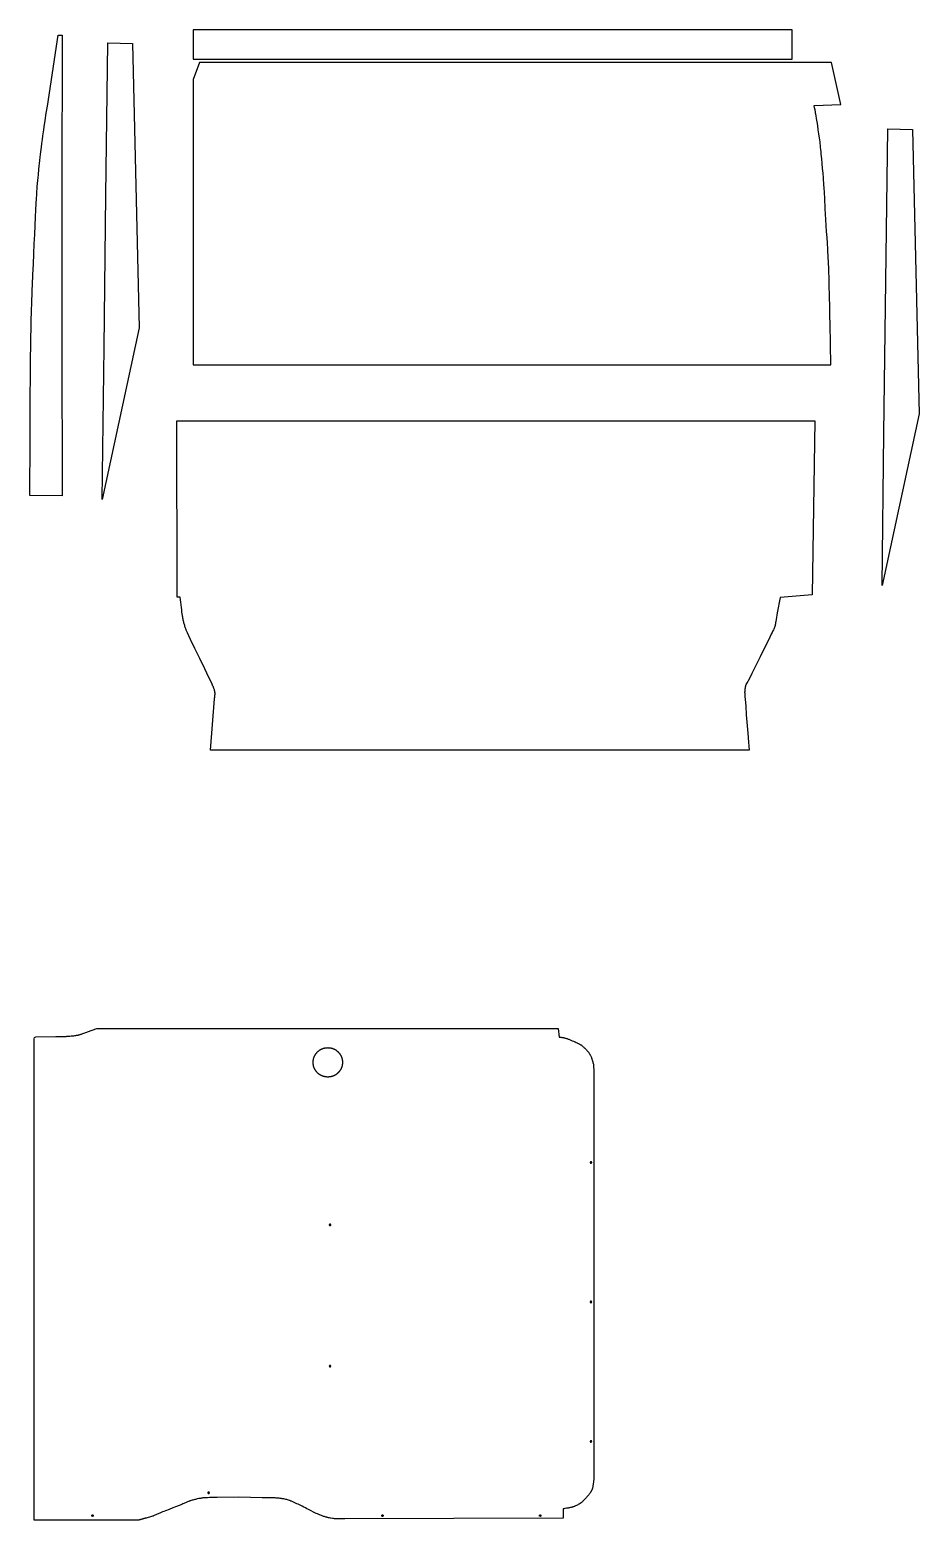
# Model space of a CAD drawing. Extents: x 51 to 7825, y -8 to 7597.
# Drawn here: x 4328 to 6752, y 3286 to 7347 of the extents above; entities that cross this region are included whole.
import ezdxf

# ---------------------------------------------------------------- set-up
doc = ezdxf.new("R2010")
doc.units = 0
doc.layers.add('Default Layer', color=1, linetype='CONTINUOUS')

msp = doc.modelspace()

# ---------------------------------------------------------------- linework, layer by layer
at = {"layer": 'Default Layer'}
for points in [[(4376.1, 7139.1), (4405.1, 7332.7), (4416, 7332.7), (4415.8, 6912.5), (4415.9, 6494.8), (4416, 6077), (4328.2, 6078.2), (4328.4, 6108.1), (4328.6, 6138.8), (4328.8, 6170), (4328.9, 6201.6), (4329.2, 6265.5), (4329.3, 6297.3), (4329.4, 6328.8), (4329.6, 6359.9), (4329.8, 6390.3), (4330, 6420), (4330.2, 6434.4), (4330.3, 6448.6), (4330.5, 6462.5), (4330.6, 6476.1), (4330.8, 6489.4), (4331, 6502.3), (4331.2, 6514.9), (4331.5, 6527), (4331.7, 6538.8), (4332, 6550.1), (4332.3, 6561.4), (4332.7, 6573.3), (4333.1, 6585.6), (4333.5, 6598.3), (4334, 6611.4), (4334.4, 6624.8), (4335, 6638.4), (4335.5, 6652.3), (4336.7, 6680.3), (4337.9, 6708.5), (4339.1, 6736.4), (4340.4, 6763.5), (4341.6, 6789.6), (4342.8, 6814), (4343.9, 6836.5), (4344.9, 6856.6), (4345.8, 6873.8), (4346.5, 6887.8), (4347.1, 6898.1), (4347.5, 6904.2), (4347.8, 6908.2), (4348, 6912.2), (4348.7, 6920.2), (4349.4, 6928.2), (4350.1, 6936.3), (4350.8, 6944.2), (4351.6, 6952.1), (4353.2, 6967.4), (4354, 6975.1), (4354.8, 6983.2), (4355.7, 6991.4), (4356.6, 6999.6), (4357.5, 7007.4), (4358.4, 7014.8), (4359.9, 7027.2), (4361.2, 7037.6), (4362.5, 7048), (4363.9, 7058.3), (4365.3, 7068.7), (4366.2, 7074.7), (4367.4, 7082.3), (4370.1, 7100.3), (4373.2, 7120.2), (4376.1, 7139.1)], [(4525.4, 6066.9), (4530.6, 6481.7), (4535.8, 6896.5), (4541, 7311.3), (4608.1, 7309.3), (4626.6, 6535.1), (4525.4, 6066.9)], [(4773.2, 7267), (6405.5, 7267), (6405.5, 7347), (4773.2, 7347), (4773.2, 7267)], [(6511.2, 6434.5), (6509.4, 6546.6), (6508.9, 6566.2), (6508.5, 6586.3), (6507.5, 6626.8), (6507, 6646.5), (6506.8, 6656.2), (6506.5, 6665.7), (6506.2, 6674.9), (6505.9, 6683.8), (6505.6, 6692.5), (6505.3, 6700.7), (6504.9, 6708.8), (6504.5, 6716.9), (6504.1, 6725), (6503.7, 6733.1), (6503.2, 6741.2), (6502.7, 6749.3), (6501.8, 6765.5), (6500.8, 6781.6), (6499.7, 6797.8), (6498.7, 6814), (6497.8, 6830.1), (6496.9, 6844.5), (6496.1, 6859.1), (6494.4, 6888.5), (6493.6, 6902.9), (6492.7, 6917), (6492.2, 6923.8), (6491.8, 6930.5), (6491.3, 6937), (6490.9, 6943.3), (6489.9, 6956), (6488.8, 6969.2), (6487.6, 6982.5), (6486.5, 6995.8), (6485.9, 7002.3), (6485.2, 7008.6), (6484.6, 7014.9), (6484, 7020.9), (6483.4, 7026.6), (6482.8, 7032.2), (6482.2, 7037.4), (6481.7, 7042.2), (6481.1, 7047.1), (6480.4, 7052.3), (6479.6, 7057.7), (6478.8, 7063.3), (6478, 7069), (6477.1, 7074.8), (6475.4, 7086), (6473.7, 7096.4), (6472.2, 7105.5), (6471.1, 7112.5), (6470.3, 7117), (6469.8, 7119.9), (6469.3, 7122.9), (6468.2, 7128.8), (6467.1, 7134.7), (6466, 7140.7), (6538.2, 7143.5), (6512.7, 7258), (4790.4, 7258), (4773.2, 7211.3), (4773.2, 6822.6), (4773.2, 6434), (6511.2, 6434.5)], [(6650.8, 5832.8), (6656, 6247.6), (6661.2, 6662.4), (6666.4, 7077.2), (6733.5, 7075.2), (6752, 6301), (6650.8, 5832.8)], [(4821.1, 5384), (4831.6, 5524.1), (4831.7, 5525.2), (4831.8, 5526.3), (4832.1, 5528.4), (4832.4, 5530.6), (4832.6, 5532.8), (4832.8, 5533.9), (4832.9, 5535), (4833, 5536.1), (4833, 5537.2), (4833.1, 5538.2), (4833.1, 5539.2), (4833, 5540.3), (4832.9, 5541.3), (4832.8, 5542.2), (4832.7, 5543.2), (4832.5, 5544.2), (4832.3, 5545.2), (4832, 5546.1), (4831.8, 5547.1), (4831.5, 5548.1), (4831.2, 5549), (4830.6, 5550.9), (4829.9, 5552.8), (4829.2, 5554.7), (4828.5, 5556.5), (4828.1, 5557.4), (4827.4, 5559), (4824.9, 5564.4), (4821.2, 5572.2), (4816.5, 5582.1), (4804.8, 5606.3), (4791.6, 5633.9), (4778.3, 5661.5), (4766.6, 5685.9), (4761.9, 5695.9), (4758.1, 5703.9), (4755.5, 5709.4), (4754.7, 5711.2), (4754.3, 5712.1), (4753.4, 5714.5), (4752.6, 5716.8), (4751.8, 5719.2), (4751.1, 5721.6), (4750.4, 5724), (4749.7, 5726.4), (4749, 5728.8), (4748.4, 5731.2), (4747.8, 5733.6), (4747.2, 5736.2), (4746.6, 5738.8), (4746, 5741.4), (4745.5, 5744.1), (4745, 5746.8), (4744.5, 5749.5), (4744, 5752.1), (4743.8, 5753.7), (4743.5, 5755.6), (4742.9, 5760.4), (4742.1, 5766.4), (4741.4, 5773), (4739.7, 5787.4), (4738.9, 5794.4), (4738.1, 5800.8), (4729.8, 5800.8), (4728.8, 6282.1), (6467.3, 6282.1), (6460.7, 5808), (6372.8, 5800.3), (6365.2, 5758.5), (6361.9, 5740.4), (6360.9, 5734.5), (6360.4, 5731.8), (6360.3, 5730.8), (6360.2, 5729.8), (6360, 5727.8), (6359.9, 5726.8), (6359.8, 5725.8), (6359.6, 5724.9), (6359.5, 5724.4), (6359.4, 5723.9), (6359.2, 5723.4), (6359, 5722.7), (6358.4, 5721), (6357.6, 5719), (6356.6, 5716.7), (6355.6, 5714.3), (6354.6, 5711.9), (6353.5, 5709.5), (6352.6, 5707.4), (6351.4, 5705), (6349, 5700.1), (6341.2, 5684.3), (6330.5, 5662.9), (6318.5, 5638.6), (6295.8, 5593.3), (6288.2, 5577.9), (6284.8, 5571.2), (6284.5, 5570.6), (6284.1, 5569.9), (6283.3, 5568.6), (6281.7, 5566), (6280.9, 5564.7), (6280.5, 5564.1), (6280.2, 5563.4), (6279.8, 5562.7), (6279.5, 5562.1), (6279.2, 5561.4), (6279, 5560.6), (6278.7, 5559.9), (6278.5, 5559), (6278.3, 5558.1), (6278.1, 5557.1), (6277.8, 5556), (6277.6, 5554.8), (6277.4, 5553.7), (6277.3, 5552.4), (6277.1, 5551.2), (6276.9, 5549.9), (6276.8, 5548.7), (6276.7, 5547.4), (6276.5, 5546.1), (6276.5, 5544.9), (6276.4, 5543.7), (6276.3, 5542.5), (6276.3, 5541.7), (6276.4, 5540.3), (6276.5, 5538.5), (6276.6, 5536.2), (6277.1, 5530.2), (6277.6, 5522.7), (6278.3, 5513.8), (6279.1, 5503.8), (6280.9, 5481), (6285, 5430.7), (6287, 5406.3), (6288.8, 5384.7), (4821.1, 5384)], [(5140.3, 4573.8), (5141.4, 4573.7), (5142.4, 4573.7), (5143.4, 4573.6), (5144.4, 4573.6), (5145.4, 4573.4), (5146.4, 4573.3), (5147.4, 4573.1), (5148.4, 4572.9), (5149.4, 4572.7), (5150.3, 4572.5), (5151.3, 4572.2), (5152.2, 4572), (5153.2, 4571.7), (5154.1, 4571.3), (5155, 4571), (5155.9, 4570.6), (5156.8, 4570.2), (5157.7, 4569.8), (5158.5, 4569.4), (5159.4, 4568.9), (5160.2, 4568.5), (5161.1, 4568), (5161.9, 4567.5), (5162.7, 4566.9), (5163.5, 4566.4), (5164.3, 4565.8), (5165, 4565.2), (5165.8, 4564.6), (5166.5, 4564), (5167.2, 4563.4), (5167.9, 4562.7), (5168.6, 4562), (5169.3, 4561.4), (5169.9, 4560.7), (5170.6, 4559.9), (5171.2, 4559.2), (5171.8, 4558.5), (5172.4, 4557.7), (5172.9, 4556.9), (5173.5, 4556.1), (5174, 4555.3), (5174.5, 4554.5), (5175, 4553.7), (5175.5, 4552.8), (5176, 4552), (5176.4, 4551.1), (5176.8, 4550.2), (5177.2, 4549.3), (5177.6, 4548.4), (5177.9, 4547.5), (5178.2, 4546.6), (5178.5, 4545.7), (5178.8, 4544.7), (5179.1, 4543.8), (5179.3, 4542.8), (5179.5, 4541.8), (5179.7, 4540.8), (5179.9, 4539.9), (5180, 4538.9), (5180.1, 4537.8), (5180.2, 4536.8), (5180.3, 4535.8), (5180.3, 4534.8), (5180.3, 4533.8), (5180.3, 4532.7), (5180.3, 4531.7), (5180.2, 4530.7), (5180.1, 4529.7), (5180, 4528.7), (5179.9, 4527.7), (5179.7, 4526.7), (5179.5, 4525.7), (5179.3, 4524.7), (5179.1, 4523.8), (5178.8, 4522.8), (5178.5, 4521.9), (5178.2, 4520.9), (5177.9, 4520), (5177.6, 4519.1), (5177.2, 4518.2), (5176.8, 4517.3), (5176.4, 4516.4), (5176, 4515.6), (5175.5, 4514.7), (5175, 4513.8), (5174.5, 4513), (5174, 4512.2), (5173.5, 4511.4), (5172.9, 4510.6), (5172.4, 4509.8), (5171.8, 4509.1), (5171.2, 4508.3), (5170.6, 4507.6), (5169.9, 4506.9), (5169.3, 4506.2), (5168.6, 4505.5), (5167.9, 4504.8), (5167.2, 4504.2), (5166.5, 4503.5), (5165.8, 4502.9), (5165, 4502.3), (5164.3, 4501.7), (5163.5, 4501.1), (5162.7, 4500.6), (5161.9, 4500.1), (5161.1, 4499.6), (5160.2, 4499.1), (5159.4, 4498.6), (5158.5, 4498.1), (5157.7, 4497.7), (5156.8, 4497.3), (5155.9, 4496.9), (5155, 4496.5), (5154.1, 4496.2), (5153.2, 4495.9), (5152.2, 4495.6), (5151.3, 4495.3), (5150.3, 4495), (5149.4, 4494.8), (5148.4, 4494.6), (5147.4, 4494.4), (5146.4, 4494.2), (5145.4, 4494.1), (5144.4, 4494), (5143.4, 4493.9), (5142.4, 4493.8), (5141.4, 4493.8), (5140.3, 4493.8), (5139.3, 4493.8), (5138.3, 4493.8), (5137.2, 4493.9), (5136.2, 4494), (5135.2, 4494.1), (5134.2, 4494.2), (5133.2, 4494.4), (5132.3, 4494.6), (5131.3, 4494.8), (5130.3, 4495), (5129.4, 4495.3), (5128.4, 4495.6), (5127.5, 4495.9), (5126.6, 4496.2), (5125.7, 4496.5), (5124.8, 4496.9), (5123.9, 4497.3), (5123, 4497.7), (5122.1, 4498.1), (5121.3, 4498.6), (5120.4, 4499.1), (5119.6, 4499.6), (5118.8, 4500.1), (5118, 4500.6), (5117.2, 4501.1), (5116.4, 4501.7), (5115.6, 4502.3), (5114.9, 4502.9), (5114.1, 4503.5), (5113.4, 4504.2), (5112.7, 4504.8), (5112, 4505.5), (5111.4, 4506.2), (5110.7, 4506.9), (5110.1, 4507.6), (5109.5, 4508.3), (5108.9, 4509.1), (5108.3, 4509.8), (5107.7, 4510.6), (5107.2, 4511.4), (5106.6, 4512.2), (5106.1, 4513), (5105.6, 4513.8), (5105.2, 4514.7), (5104.7, 4515.6), (5104.3, 4516.4), (5103.9, 4517.3), (5103.5, 4518.2), (5103.1, 4519.1), (5102.8, 4520), (5102.4, 4520.9), (5102.1, 4521.9), (5101.8, 4522.8), (5101.6, 4523.8), (5101.4, 4524.7), (5101.1, 4525.7), (5101, 4526.7), (5100.8, 4527.7), (5100.6, 4528.7), (5100.5, 4529.7), (5100.4, 4530.7), (5100.4, 4531.7), (5100.3, 4532.7), (5100.3, 4533.8), (5100.3, 4534.8), (5100.4, 4535.8), (5100.4, 4536.8), (5100.5, 4537.8), (5100.6, 4538.9), (5100.8, 4539.9), (5101, 4540.8), (5101.1, 4541.8), (5101.4, 4542.8), (5101.6, 4543.8), (5101.8, 4544.7), (5102.1, 4545.7), (5102.4, 4546.6), (5102.8, 4547.5), (5103.1, 4548.4), (5103.5, 4549.3), (5103.9, 4550.2), (5104.3, 4551.1), (5104.7, 4552), (5105.2, 4552.8), (5105.6, 4553.7), (5106.1, 4554.5), (5106.6, 4555.3), (5107.2, 4556.1), (5107.7, 4556.9), (5108.3, 4557.7), (5108.9, 4558.5), (5109.5, 4559.2), (5110.1, 4559.9), (5110.7, 4560.7), (5111.4, 4561.4), (5112, 4562), (5112.7, 4562.7), (5113.4, 4563.4), (5114.1, 4564), (5114.9, 4564.6), (5115.6, 4565.2), (5116.4, 4565.8), (5117.2, 4566.4), (5118, 4566.9), (5118.8, 4567.5), (5119.6, 4568), (5120.4, 4568.5), (5121.3, 4568.9), (5122.1, 4569.4), (5123, 4569.8), (5123.9, 4570.2), (5124.8, 4570.6), (5125.7, 4571), (5126.6, 4571.3), (5127.5, 4571.7), (5128.4, 4572), (5129.4, 4572.2), (5130.3, 4572.5), (5131.3, 4572.7), (5132.3, 4572.9), (5133.2, 4573.1), (5134.2, 4573.3), (5135.2, 4573.4), (5136.2, 4573.6), (5137.2, 4573.6), (5138.3, 4573.7), (5139.3, 4573.7), (5140.3, 4573.8)], [(5857.5, 4263), (5857.3, 4263), (5857.1, 4263), (5856.9, 4262.9), (5856.7, 4262.9), (5856.6, 4262.8), (5856.4, 4262.7), (5856.2, 4262.6), (5856.1, 4262.4), (5856, 4262.3), (5855.8, 4262.1), (5855.7, 4262), (5855.7, 4261.8), (5855.6, 4261.6), (5855.5, 4261.4), (5855.5, 4261.2), (5855.5, 4261), (5855.5, 4260.8), (5855.5, 4260.6), (5855.6, 4260.4), (5855.7, 4260.2), (5855.7, 4260.1), (5855.8, 4259.9), (5856, 4259.7), (5856.1, 4259.6), (5856.2, 4259.5), (5856.4, 4259.4), (5856.6, 4259.3), (5856.7, 4259.2), (5856.9, 4259.1), (5857.1, 4259.1), (5857.3, 4259), (5857.5, 4259), (5857.7, 4259), (5857.9, 4259.1), (5858.1, 4259.1), (5858.3, 4259.2), (5858.5, 4259.3), (5858.6, 4259.4), (5858.8, 4259.5), (5858.9, 4259.6), (5859, 4259.7), (5859.2, 4259.9), (5859.3, 4260.1), (5859.3, 4260.2), (5859.4, 4260.4), (5859.5, 4260.6), (5859.5, 4260.8), (5859.5, 4261), (5859.5, 4261.2), (5859.5, 4261.4), (5859.4, 4261.6), (5859.3, 4261.8), (5859.3, 4262), (5859.2, 4262.1), (5859, 4262.3), (5858.9, 4262.4), (5858.8, 4262.6), (5858.6, 4262.7), (5858.5, 4262.8), (5858.3, 4262.9), (5858.1, 4262.9), (5857.9, 4263), (5857.7, 4263), (5857.5, 4263)], [(5146.5, 4093), (5146.3, 4093), (5146.1, 4093), (5145.9, 4092.9), (5145.7, 4092.9), (5145.6, 4092.8), (5145.4, 4092.7), (5145.2, 4092.6), (5145.1, 4092.4), (5145, 4092.3), (5144.8, 4092.1), (5144.7, 4092), (5144.7, 4091.8), (5144.6, 4091.6), (5144.5, 4091.4), (5144.5, 4091.2), (5144.5, 4091), (5144.5, 4090.8), (5144.5, 4090.6), (5144.6, 4090.4), (5144.7, 4090.2), (5144.7, 4090.1), (5144.8, 4089.9), (5145, 4089.7), (5145.1, 4089.6), (5145.2, 4089.5), (5145.4, 4089.4), (5145.6, 4089.3), (5145.7, 4089.2), (5145.9, 4089.1), (5146.1, 4089.1), (5146.3, 4089), (5146.5, 4089), (5146.7, 4089), (5146.9, 4089.1), (5147.1, 4089.1), (5147.3, 4089.2), (5147.5, 4089.3), (5147.6, 4089.4), (5147.8, 4089.5), (5147.9, 4089.6), (5148, 4089.7), (5148.2, 4089.9), (5148.3, 4090.1), (5148.3, 4090.2), (5148.4, 4090.4), (5148.5, 4090.6), (5148.5, 4090.8), (5148.5, 4091), (5148.5, 4091.2), (5148.5, 4091.4), (5148.4, 4091.6), (5148.3, 4091.8), (5148.3, 4092), (5148.2, 4092.1), (5148, 4092.3), (5147.9, 4092.4), (5147.8, 4092.6), (5147.6, 4092.7), (5147.5, 4092.8), (5147.3, 4092.9), (5147.1, 4092.9), (5146.9, 4093), (5146.7, 4093), (5146.5, 4093)], [(5857.5, 3883), (5857.3, 3883), (5857.1, 3883), (5856.9, 3882.9), (5856.7, 3882.9), (5856.6, 3882.8), (5856.4, 3882.7), (5856.2, 3882.6), (5856.1, 3882.4), (5856, 3882.3), (5855.8, 3882.1), (5855.7, 3882), (5855.7, 3881.8), (5855.6, 3881.6), (5855.5, 3881.4), (5855.5, 3881.2), (5855.5, 3881), (5855.5, 3880.8), (5855.5, 3880.6), (5855.6, 3880.4), (5855.7, 3880.2), (5855.7, 3880.1), (5855.8, 3879.9), (5856, 3879.7), (5856.1, 3879.6), (5856.2, 3879.5), (5856.4, 3879.4), (5856.6, 3879.3), (5856.7, 3879.2), (5856.9, 3879.1), (5857.1, 3879.1), (5857.3, 3879), (5857.5, 3879), (5857.7, 3879), (5857.9, 3879.1), (5858.1, 3879.1), (5858.3, 3879.2), (5858.5, 3879.3), (5858.6, 3879.4), (5858.8, 3879.5), (5858.9, 3879.6), (5859, 3879.7), (5859.2, 3879.9), (5859.3, 3880.1), (5859.3, 3880.2), (5859.4, 3880.4), (5859.5, 3880.6), (5859.5, 3880.8), (5859.5, 3881), (5859.5, 3881.2), (5859.5, 3881.4), (5859.4, 3881.6), (5859.3, 3881.8), (5859.3, 3882), (5859.2, 3882.1), (5859, 3882.3), (5858.9, 3882.4), (5858.8, 3882.6), (5858.6, 3882.7), (5858.5, 3882.8), (5858.3, 3882.9), (5858.1, 3882.9), (5857.9, 3883), (5857.7, 3883), (5857.5, 3883)], [(5146.5, 3708), (5146.3, 3708), (5146.1, 3708), (5145.9, 3707.9), (5145.7, 3707.9), (5145.6, 3707.8), (5145.4, 3707.7), (5145.2, 3707.6), (5145.1, 3707.4), (5145, 3707.3), (5144.8, 3707.1), (5144.7, 3707), (5144.7, 3706.8), (5144.6, 3706.6), (5144.5, 3706.4), (5144.5, 3706.2), (5144.5, 3706), (5144.5, 3705.8), (5144.5, 3705.6), (5144.6, 3705.4), (5144.7, 3705.2), (5144.7, 3705.1), (5144.8, 3704.9), (5145, 3704.7), (5145.1, 3704.6), (5145.2, 3704.5), (5145.4, 3704.4), (5145.6, 3704.3), (5145.7, 3704.2), (5145.9, 3704.1), (5146.1, 3704.1), (5146.3, 3704), (5146.5, 3704), (5146.7, 3704), (5146.9, 3704.1), (5147.1, 3704.1), (5147.3, 3704.2), (5147.5, 3704.3), (5147.6, 3704.4), (5147.8, 3704.5), (5147.9, 3704.6), (5148, 3704.7), (5148.2, 3704.9), (5148.3, 3705.1), (5148.3, 3705.2), (5148.4, 3705.4), (5148.5, 3705.6), (5148.5, 3705.8), (5148.5, 3706), (5148.5, 3706.2), (5148.5, 3706.4), (5148.4, 3706.6), (5148.3, 3706.8), (5148.3, 3707), (5148.2, 3707.1), (5148, 3707.3), (5147.9, 3707.4), (5147.8, 3707.6), (5147.6, 3707.7), (5147.5, 3707.8), (5147.3, 3707.9), (5147.1, 3707.9), (5146.9, 3708), (5146.7, 3708), (5146.5, 3708)], [(5857.5, 3503), (5857.3, 3503), (5857.1, 3503), (5856.9, 3502.9), (5856.7, 3502.9), (5856.6, 3502.8), (5856.4, 3502.7), (5856.2, 3502.6), (5856.1, 3502.4), (5856, 3502.3), (5855.8, 3502.1), (5855.7, 3502), (5855.7, 3501.8), (5855.6, 3501.6), (5855.5, 3501.4), (5855.5, 3501.2), (5855.5, 3501), (5855.5, 3500.8), (5855.5, 3500.6), (5855.6, 3500.4), (5855.7, 3500.2), (5855.7, 3500.1), (5855.8, 3499.9), (5856, 3499.7), (5856.1, 3499.6), (5856.2, 3499.5), (5856.4, 3499.4), (5856.6, 3499.3), (5856.7, 3499.2), (5856.9, 3499.1), (5857.1, 3499.1), (5857.3, 3499), (5857.5, 3499), (5857.7, 3499), (5857.9, 3499.1), (5858.1, 3499.1), (5858.3, 3499.2), (5858.5, 3499.3), (5858.6, 3499.4), (5858.8, 3499.5), (5858.9, 3499.6), (5859, 3499.7), (5859.2, 3499.9), (5859.3, 3500.1), (5859.3, 3500.2), (5859.4, 3500.4), (5859.5, 3500.6), (5859.5, 3500.8), (5859.5, 3501), (5859.5, 3501.2), (5859.5, 3501.4), (5859.4, 3501.6), (5859.3, 3501.8), (5859.3, 3502), (5859.2, 3502.1), (5859, 3502.3), (5858.9, 3502.4), (5858.8, 3502.6), (5858.6, 3502.7), (5858.5, 3502.8), (5858.3, 3502.9), (5858.1, 3502.9), (5857.9, 3503), (5857.7, 3503), (5857.5, 3503)], [(4815.5, 3363), (4815.3, 3363), (4815.1, 3363), (4814.9, 3362.9), (4814.7, 3362.9), (4814.6, 3362.8), (4814.4, 3362.7), (4814.2, 3362.6), (4814.1, 3362.4), (4814, 3362.3), (4813.8, 3362.1), (4813.7, 3362), (4813.7, 3361.8), (4813.6, 3361.6), (4813.5, 3361.4), (4813.5, 3361.2), (4813.5, 3361), (4813.5, 3360.8), (4813.5, 3360.6), (4813.6, 3360.4), (4813.7, 3360.2), (4813.7, 3360.1), (4813.8, 3359.9), (4814, 3359.7), (4814.1, 3359.6), (4814.2, 3359.5), (4814.4, 3359.4), (4814.6, 3359.3), (4814.7, 3359.2), (4814.9, 3359.1), (4815.1, 3359.1), (4815.3, 3359), (4815.5, 3359), (4815.7, 3359), (4815.9, 3359.1), (4816.1, 3359.1), (4816.3, 3359.2), (4816.5, 3359.3), (4816.6, 3359.4), (4816.8, 3359.5), (4816.9, 3359.6), (4817, 3359.7), (4817.2, 3359.9), (4817.3, 3360.1), (4817.3, 3360.2), (4817.4, 3360.4), (4817.5, 3360.6), (4817.5, 3360.8), (4817.5, 3361), (4817.5, 3361.2), (4817.5, 3361.4), (4817.4, 3361.6), (4817.3, 3361.8), (4817.3, 3362), (4817.2, 3362.1), (4817, 3362.3), (4816.9, 3362.4), (4816.8, 3362.6), (4816.6, 3362.7), (4816.5, 3362.8), (4816.3, 3362.9), (4816.1, 3362.9), (4815.9, 3363), (4815.7, 3363), (4815.5, 3363)], [(4499.3, 3300.8), (4499.5, 3300.7), (4499.7, 3300.7), (4499.9, 3300.7), (4500.1, 3300.6), (4500.3, 3300.5), (4500.4, 3300.4), (4500.6, 3300.3), (4500.7, 3300.2), (4500.9, 3300), (4501, 3299.9), (4501.1, 3299.7), (4501.2, 3299.5), (4501.2, 3299.4), (4501.3, 3299.2), (4501.3, 3299), (4501.3, 3298.8), (4501.3, 3298.6), (4501.3, 3298.4), (4501.2, 3298.2), (4501.2, 3298), (4501.1, 3297.8), (4501, 3297.6), (4500.9, 3297.5), (4500.7, 3297.3), (4500.6, 3297.2), (4500.4, 3297.1), (4500.3, 3297), (4500.1, 3296.9), (4499.9, 3296.9), (4499.7, 3296.8), (4499.5, 3296.8), (4499.3, 3296.8), (4499.1, 3296.8), (4498.9, 3296.8), (4498.7, 3296.9), (4498.5, 3296.9), (4498.4, 3297), (4498.2, 3297.1), (4498.1, 3297.2), (4497.9, 3297.3), (4497.8, 3297.5), (4497.7, 3297.6), (4497.6, 3297.8), (4497.5, 3298), (4497.4, 3298.2), (4497.4, 3298.4), (4497.3, 3298.6), (4497.3, 3298.8), (4497.3, 3299), (4497.4, 3299.2), (4497.4, 3299.4), (4497.5, 3299.5), (4497.6, 3299.7), (4497.7, 3299.9), (4497.8, 3300), (4497.9, 3300.2), (4498.1, 3300.3), (4498.2, 3300.4), (4498.4, 3300.5), (4498.5, 3300.6), (4498.7, 3300.7), (4498.9, 3300.7), (4499.1, 3300.7), (4499.3, 3300.8)], [(5289.3, 3300.8), (5289.5, 3300.7), (5289.7, 3300.7), (5289.9, 3300.7), (5290.1, 3300.6), (5290.3, 3300.5), (5290.4, 3300.4), (5290.6, 3300.3), (5290.7, 3300.2), (5290.9, 3300), (5291, 3299.9), (5291.1, 3299.7), (5291.2, 3299.5), (5291.2, 3299.4), (5291.3, 3299.2), (5291.3, 3299), (5291.3, 3298.8), (5291.3, 3298.6), (5291.3, 3298.4), (5291.2, 3298.2), (5291.2, 3298), (5291.1, 3297.8), (5291, 3297.6), (5290.9, 3297.5), (5290.7, 3297.3), (5290.6, 3297.2), (5290.4, 3297.1), (5290.3, 3297), (5290.1, 3296.9), (5289.9, 3296.9), (5289.7, 3296.8), (5289.5, 3296.8), (5289.3, 3296.8), (5289.1, 3296.8), (5288.9, 3296.8), (5288.7, 3296.9), (5288.5, 3296.9), (5288.4, 3297), (5288.2, 3297.1), (5288.1, 3297.2), (5287.9, 3297.3), (5287.8, 3297.5), (5287.7, 3297.6), (5287.6, 3297.8), (5287.5, 3298), (5287.4, 3298.2), (5287.4, 3298.4), (5287.3, 3298.6), (5287.3, 3298.8), (5287.3, 3299), (5287.4, 3299.2), (5287.4, 3299.4), (5287.5, 3299.5), (5287.6, 3299.7), (5287.7, 3299.9), (5287.8, 3300), (5287.9, 3300.2), (5288.1, 3300.3), (5288.2, 3300.4), (5288.4, 3300.5), (5288.5, 3300.6), (5288.7, 3300.7), (5288.9, 3300.7), (5289.1, 3300.7), (5289.3, 3300.8)], [(5719.3, 3300.8), (5719.5, 3300.7), (5719.7, 3300.7), (5719.9, 3300.7), (5720.1, 3300.6), (5720.3, 3300.5), (5720.4, 3300.4), (5720.6, 3300.3), (5720.7, 3300.2), (5720.9, 3300), (5721, 3299.9), (5721.1, 3299.7), (5721.2, 3299.5), (5721.2, 3299.4), (5721.3, 3299.2), (5721.3, 3299), (5721.3, 3298.8), (5721.3, 3298.6), (5721.3, 3298.4), (5721.2, 3298.2), (5721.2, 3298), (5721.1, 3297.8), (5721, 3297.6), (5720.9, 3297.5), (5720.7, 3297.3), (5720.6, 3297.2), (5720.4, 3297.1), (5720.3, 3297), (5720.1, 3296.9), (5719.9, 3296.9), (5719.7, 3296.8), (5719.5, 3296.8), (5719.3, 3296.8), (5719.1, 3296.8), (5718.9, 3296.8), (5718.7, 3296.9), (5718.5, 3296.9), (5718.4, 3297), (5718.2, 3297.1), (5718.1, 3297.2), (5717.9, 3297.3), (5717.8, 3297.5), (5717.7, 3297.6), (5717.6, 3297.8), (5717.5, 3298), (5717.4, 3298.2), (5717.4, 3298.4), (5717.3, 3298.6), (5717.3, 3298.8), (5717.3, 3299), (5717.4, 3299.2), (5717.4, 3299.4), (5717.5, 3299.5), (5717.6, 3299.7), (5717.7, 3299.9), (5717.8, 3300), (5717.9, 3300.2), (5718.1, 3300.3), (5718.2, 3300.4), (5718.4, 3300.5), (5718.5, 3300.6), (5718.7, 3300.7), (5718.9, 3300.7), (5719.1, 3300.7), (5719.3, 3300.8)]]:
    msp.add_lwpolyline(points, close=True, dxfattribs=at)
msp.add_lwpolyline([(4339.9, 3286.4), (4339.9, 3725.2), (4339.9, 4164.2), (4339.9, 4598.2, -0.408232), (4344.8, 4603.2), (4399.5, 4604.3), (4403.4, 4604.3), (4407.5, 4604.4), (4415.6, 4604.4), (4419.6, 4604.4), (4423.4, 4604.5), (4427, 4604.6), (4428.7, 4604.7), (4430.3, 4604.8), (4433.6, 4605), (4437.2, 4605.3), (4440.8, 4605.6), (4444.4, 4606), (4447.8, 4606.4), (4450.8, 4606.8), (4453.4, 4607.1), (4455.3, 4607.4), (4456.8, 4607.7), (4458.3, 4608), (4459.8, 4608.3), (4461.3, 4608.6), (4462.8, 4609), (4464.2, 4609.4), (4465.7, 4609.8), (4467.2, 4610.3), (4468, 4610.5), (4468.8, 4610.8), (4470.8, 4611.6), (4473.1, 4612.4), (4475.6, 4613.4), (4480.7, 4615.4), (4483.2, 4616.4), (4485.6, 4617.3), (4510.6, 4626.4), (4929.7, 4626.4), (5348.9, 4626.4), (5768, 4626.4), (5770.4, 4602.8), (5771.9, 4602.6), (5773.4, 4602.4), (5776.4, 4602.1), (5777.9, 4601.9), (5779.4, 4601.7), (5780.9, 4601.4), (5782.4, 4601.2), (5783.9, 4600.8), (5785.5, 4600.4), (5787.1, 4600), (5788.8, 4599.5), (5790.6, 4599), (5792.3, 4598.5), (5794, 4597.9), (5795.6, 4597.3), (5797.3, 4596.7), (5799, 4596), (5800.8, 4595.3), (5802.6, 4594.5), (5804.5, 4593.6), (5806.3, 4592.8), (5809.9, 4591.1), (5811.8, 4590.3), (5814.2, 4589.3), (5816.8, 4588.1), (5819.5, 4586.9), (5821, 4586.3), (5822.4, 4585.6), (5823.8, 4584.9), (5825.2, 4584.2), (5826.6, 4583.4), (5827.9, 4582.7), (5829.2, 4581.9), (5830.4, 4581.1), (5831.6, 4580.2), (5832.8, 4579.3), (5834.1, 4578.3), (5835.4, 4577.2), (5836.7, 4576.1), (5838.1, 4574.9), (5839.4, 4573.7), (5840.7, 4572.5), (5842, 4571.3), (5843.2, 4570), (5844.4, 4568.8), (5845.6, 4567.6), (5846.6, 4566.5), (5847.6, 4565.4), (5848.5, 4564.3), (5849.3, 4563.3), (5850, 4562.4), (5850.7, 4561.4), (5851.4, 4560.4), (5852.1, 4559.4), (5852.7, 4558.4), (5853.4, 4557.3), (5854, 4556.3), (5854.6, 4555.2), (5855.1, 4554.2), (5855.7, 4553.1), (5856.2, 4552), (5856.8, 4550.9), (5857.8, 4548.7), (5858.7, 4546.6), (5859.1, 4545.5), (5859.5, 4544.4), (5859.9, 4543.3), (5860.3, 4542.1), (5860.6, 4541), (5861, 4539.9), (5861.6, 4537.6), (5862.2, 4535.3), (5862.7, 4533.1), (5863.3, 4530.8), (5864, 4528.5), (5865.3, 4506.3), (5865.3, 3951.8), (5865.3, 3397.2), (5865, 3395.5), (5864.7, 3393.8), (5864.2, 3390.2), (5863.7, 3386.5), (5863.3, 3382.8), (5863, 3381.1), (5862.7, 3379.3), (5862.5, 3377.7), (5862.2, 3376.1), (5861.9, 3374.6), (5861.5, 3373.2), (5861.3, 3372.6), (5861.2, 3372), (5861, 3371.4), (5860.8, 3370.8), (5860.4, 3369.8), (5859.9, 3368.7), (5859.4, 3367.7), (5858.9, 3366.7), (5858.4, 3365.7), (5857.8, 3364.8), (5857.2, 3363.8), (5856.6, 3362.8), (5856, 3361.9), (5855.3, 3360.9), (5854, 3359.1), (5852.6, 3357.3), (5851.3, 3355.4), (5850.6, 3354.5), (5849.8, 3353.6), (5849.1, 3352.6), (5848.3, 3351.7), (5846.6, 3349.8), (5845, 3347.9), (5843.3, 3346.1), (5841.7, 3344.5), (5840.2, 3343), (5838.9, 3341.6), (5836.5, 3339.2), (5835.3, 3338), (5834.1, 3336.8), (5832.8, 3335.7), (5832.2, 3335.1), (5831.6, 3334.5), (5830.9, 3334), (5830.2, 3333.5), (5829.5, 3333), (5828.9, 3332.5), (5828.1, 3332), (5827.2, 3331.4), (5826.2, 3330.8), (5825.2, 3330.2), (5824, 3329.6), (5822.8, 3329), (5820.4, 3327.7), (5817.9, 3326.5), (5815.5, 3325.4), (5813.4, 3324.4), (5812.4, 3324), (5811.6, 3323.7), (5810, 3323.1), (5808.5, 3322.6), (5806.9, 3322.1), (5805.3, 3321.7), (5803.6, 3321.3), (5802, 3320.9), (5798.8, 3320.1), (5797, 3319.8), (5795.1, 3319.4), (5793, 3319), (5790.7, 3318.7), (5786.1, 3318), (5783.9, 3317.6), (5781.7, 3317.3), (5781.7, 3291.9), (5484.1, 3291.1), (5186.5, 3290.4), (5158.4, 3290.4), (5155.7, 3290.8), (5153, 3291.3), (5147.4, 3292.2), (5144.7, 3292.7), (5142.1, 3293.1), (5140.8, 3293.4), (5139.6, 3293.6), (5138.5, 3293.9), (5137.4, 3294.2), (5135.3, 3294.7), (5133.2, 3295.4), (5131.1, 3296), (5129, 3296.7), (5126.9, 3297.5), (5124.9, 3298.2), (5122.8, 3299), (5120.8, 3299.8), (5119.7, 3300.3), (5118.5, 3300.8), (5115.6, 3302), (5112.5, 3303.5), (5109, 3305), (5105.4, 3306.7), (5101.8, 3308.4), (5094.9, 3311.8), (5093.2, 3312.6), (5091.5, 3313.5), (5087.6, 3315.4), (5083.5, 3317.6), (5079.3, 3319.8), (5075, 3322), (5070.8, 3324.2), (5066.8, 3326.2), (5065, 3327.1), (5063.2, 3327.9), (5059.7, 3329.6), (5056, 3331.3), (5052.3, 3333.1), (5048.5, 3334.8), (5044.9, 3336.3), (5043.1, 3337.1), (5041.5, 3337.8), (5039.9, 3338.4), (5038.4, 3339), (5037, 3339.6), (5035.7, 3340), (5033.3, 3340.8), (5030.8, 3341.6), (5028.3, 3342.3), (5025.8, 3342.9), (5023.3, 3343.5), (5020.8, 3344.1), (5018.3, 3344.6), (5015.7, 3345), (5014.5, 3345.2), (5013.2, 3345.4), (5011.9, 3345.6), (5010.5, 3345.8), (5007.9, 3346.1), (5005.1, 3346.3), (5002.4, 3346.5), (4999.7, 3346.7), (4996.9, 3346.9), (4994.2, 3347.1), (4992.8, 3347.1), (4991.2, 3347.2), (4987.6, 3347.3), (4983.5, 3347.3), (4979.1, 3347.4), (4969.9, 3347.4), (4965.4, 3347.5), (4961.1, 3347.5), (4897.8, 3348.9), (4838.4, 3348.2), (4833.6, 3348.1), (4828.5, 3348), (4817.9, 3347.8), (4812.9, 3347.7), (4808.5, 3347.6), (4806.6, 3347.5), (4804.8, 3347.4), (4803.3, 3347.3), (4802, 3347.2), (4799.8, 3347), (4797.6, 3346.7), (4795.5, 3346.3), (4793.3, 3345.9), (4791.1, 3345.5), (4788.9, 3345.1), (4784.6, 3344.1), (4782.3, 3343.6), (4780.1, 3343.1), (4777.7, 3342.5), (4775.3, 3342), (4772.9, 3341.3), (4770.6, 3340.7), (4768.2, 3340), (4765.9, 3339.2), (4764.7, 3338.8), (4763.4, 3338.3), (4762.1, 3337.8), (4760.7, 3337.3), (4757.8, 3336.1), (4754.7, 3334.8), (4748.3, 3332.1), (4745.1, 3330.8), (4742.1, 3329.5), (4727.9, 3323.8), (4717.9, 3319.9), (4707.6, 3315.8), (4697.9, 3312.1), (4693.6, 3310.4), (4689.9, 3308.8), (4688.2, 3308.1), (4686.4, 3307.4), (4682.8, 3305.8), (4675.5, 3302.6), (4672, 3301), (4668.6, 3299.6), (4667, 3298.9), (4665.5, 3298.3), (4664, 3297.7), (4662.6, 3297.2), (4659.8, 3296.3), (4657, 3295.3), (4654.1, 3294.4), (4651.2, 3293.6), (4648.3, 3292.8), (4645.5, 3292.1), (4644.2, 3291.8), (4642.9, 3291.5), (4641.7, 3291.2), (4640.5, 3291), (4639.3, 3290.7), (4638.2, 3290.5), (4637.1, 3290.2), (4636, 3289.9), (4635, 3289.5), (4633.9, 3289.2), (4631.9, 3288.5), (4629.8, 3287.8), (4628.7, 3287.5), (4627.7, 3287.2), (4626.6, 3286.9), (4625.5, 3286.7), (4624.3, 3286.5), (4623.2, 3286.4), (4339.9, 3286.4)], format="xyb", close=True, dxfattribs=at)

doc.saveas('drawing.dxf')
